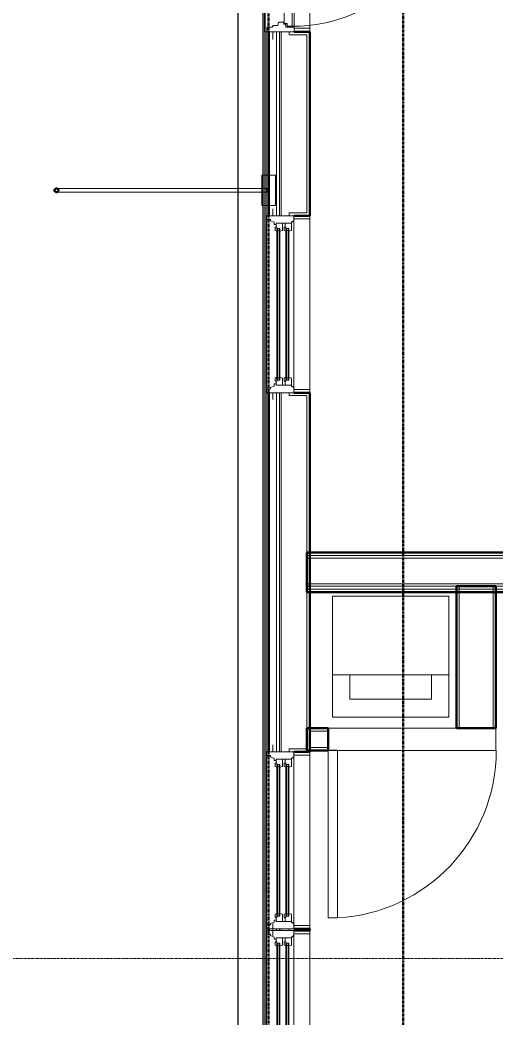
# Model space of a CAD drawing. Header units: inches. Extents: x -4218 to -1830, y 9767 to 12426.
# Drawn here: x -3914 to -3811.9, y 10454.4 to 10668.9 of the extents above; entities that cross this region are included whole.
import ezdxf

# ---------------------------------------------------------------- set-up
doc = ezdxf.new("R2010")
doc.units = ezdxf.units.IN
doc.header["$MEASUREMENT"] = 0
doc.linetypes.add('Dash 1_16_', pattern=[0.125, 0.0625, -0.0625])
doc.linetypes.add('Grid Line 1_2_', pattern=[0.875, 0.5, -0.125, 0.125, -0.125])
for name, color, linetype, lineweight in [('0-1', 7, 'Continuous', 5), ('0-2', 10, 'Continuous', 9), ('A-DOOR-1', 10, 'Continuous', 9), ('A-DOOR-2', 50, 'Continuous', 20), ('A-DOOR-5', 31, 'Continuous', 9), ('A-DOOR-6', 31, 'Continuous', 20), ('A-DOOR-FRAM', 31, 'Continuous', 9), ('A-DOOR-FRAM-4', 31, 'Continuous', 20), ('A-DOOR-GLAZ', 31, 'Continuous', 9), ('A-GLAZ-1', 151, 'Continuous', 9), ('A-GLAZ-2', 151, 'Continuous', 20), ('A-WALL', 113, 'Continuous', 13), ('A-WALL-1', 7, 'Continuous', 50), ('A-WALL-2', 250, 'Continuous', 13), ('A-WALL-3', 10, 'Continuous', 9), ('A-WALL-4', 252, 'Continuous', 9), ('A-WALL-7', 113, 'Continuous', 9), ('A-WALL-8', 113, 'Continuous', 50), ('C-PROP-LINE-1', 91, 'Dash 1_16_', 50), ('I-WALL-1', 7, 'Continuous', 50), ('P-SANR-FIXT-1', 10, 'Continuous', 9), ('S-GRID-1', 1, 'Grid Line 1_2_', 9)]:
    doc.layers.add(name, color=color, linetype=linetype, lineweight=lineweight)

# ---------------------------------------------------------------- blocks, each defined once
blk = doc.blocks.new('SWING - SINGLE - FLUSH - 36_ x 80_ - OFFSET PIVOT DOOR AT MAGIC PAK AND WASHER_DRYER-3199414-BACKGROUND - RCP - 3RD FLOOR')
at = {"layer": 'A-DOOR-1'}
blk.add_arc((18, 2.37), 36.07, 93.1789, 180, dxfattribs=at)
at = {"layer": 'A-DOOR-2'}
for p, q in [((16, 2.37), (16, 38.39)), ((18, 38.39), (16, 38.39)), ((18, 2.37), (18, 38.39)), ((18, 2.37), (16, 2.37))]:
    blk.add_line(p, q, dxfattribs=at)
blk = doc.blocks.new('Stacked Washer and Dryer - 26_x25_ - Private-1352637-BACKGROUND - RCP - 3RD FLOOR')
at = {"layer": 'P-SANR-FIXT-1'}
for p, q in [((26, 12.5), (0, 12.5)), ((0, -12.5), (0, 12.5)), ((16.90625, 12.5), (16.90625, -12.5)), ((26, 12.5), (26, -12.5)), ((16.90625, 8.75), (22.09375, 8.75)), ((22.09375, 8.75), (22.09375, -8.75)), ((22.09375, -8.75), (16.90625, -8.75)), ((0, -12.5), (26, -12.5))]:
    blk.add_line(p, q, dxfattribs=at)
blk = doc.blocks.new('CTR - 1st Phase - Unit Layouts_rvt-1-BACKGROUND - RCP - 3RD FLOOR')
at = {"layer": 'A-WALL-1'}
for p, q in [((-3852.47, 10516.04), (-3852.47, 10516.66)), ((-3852.47, 10516.66), (-3847.87, 10516.66)), ((-3847.87, 10516.66), (-3847.87, 10511.91)), ((-3852.47, 10512.54), (-3852.47, 10516.04)), ((-3852.47, 10511.91), (-3852.47, 10512.54)), ((-3847.87, 10511.91), (-3852.47, 10511.91))]:
    blk.add_line(p, q, dxfattribs=at)
at = {"layer": 'A-WALL-2'}
for p, q in [((-3819.74, 10516.66), (-3819.74, 10547.19)), ((-3812.49, 10516.66), (-3812.49, 10547.19)), ((-3851.85, 10512.54), (-3851.85, 10516.04)), ((-3851.85, 10516.04), (-3847.87, 10516.04)), ((-3851.85, 10512.54), (-3847.87, 10512.54))]:
    blk.add_line(p, q, dxfattribs=at)
at = {"layer": 'A-WALL-3'}
for p, q in [((-3820.37, 10516.66), (-3847.87, 10516.66)), ((-3811.87, 10516.66), (-3811.87, 10511.91)), ((-3847.87, 10511.91), (-3811.87, 10511.91))]:
    blk.add_line(p, q, dxfattribs=at)
at = {"layer": 'A-WALL-4'}
for p, q in [((-3847.87, 10516.66), (-3847.87, 10511.91)), ((-3811.87, 10516.66), (-3820.37, 10516.66))]:
    blk.add_line(p, q, dxfattribs=at)
at = {"layer": 'I-WALL-1'}
for p, q in [((-3820.37, 10516.66), (-3820.37, 10547.19)), ((-3820.37, 10547.19), (-3811.87, 10547.19)), ((-3811.87, 10547.19), (-3811.87, 10516.66)), ((-3811.87, 10516.66), (-3820.37, 10516.66))]:
    blk.add_line(p, q, dxfattribs=at)
at = {"layer": '0-2'}
for name, p, rotation in [('Stacked Washer and Dryer - 26_x25_ - Private-1352637-BACKGROUND - RCP - 3RD FLOOR', (-3834.49, 10545.03), 269.9999999999942), ('SWING - SINGLE - FLUSH - 36_ x 80_ - OFFSET PIVOT DOOR AT MAGIC PAK AND WASHER_DRYER-3199414-BACKGROUND - RCP - 3RD FLOOR', (-3829.87, 10514.29), 180)]:
    blk.add_blockref(name, p, dxfattribs=dict(at, rotation=rotation))
blk = doc.blocks.new('CTR - 1st Phase - Common Walls_rvt-1-BACKGROUND - RCP - 3RD FLOOR')
at = {"layer": 'A-WALL-2'}
for p, q in [((-3852.47, 10553.81), (-3487.3, 10553.81)), ((-3852.47, 10553.19), (-3487.3, 10553.19)), ((-3852.47, 10547.69), (-3487.3, 10547.69)), ((-3852.47, 10547.19), (-3487.3, 10547.19)), ((-3852.47, 10546.56), (-3487.3, 10546.56))]:
    blk.add_line(p, q, dxfattribs=at)
at = {"layer": 'I-WALL-1'}
for p, q in [((-3852.47, 10545.94), (-3852.47, 10554.44)), ((-3852.47, 10554.44), (-3487.3, 10554.44)), ((-3487.3, 10545.94), (-3852.47, 10545.94))]:
    blk.add_line(p, q, dxfattribs=at)
blk = doc.blocks.new('Basic Wall _ EXT - FIBER CEMENT - LARGE - ___-2162461-BACKGROUND - RCP - 3RD FLOOR')
at = {"layer": 'A-WALL-7'}
for p, q in [((-3861.93, 9978.98), (-3861.93, 11995.77)), ((-3861.63, 11995.77), (-3861.63, 10089.2)), ((-3861.63, 11995.77), (-3861.63, 10089.2)), ((-3861.62, 11995.77), (-3861.62, 10089.2)), ((-3861.6, 11995.77), (-3861.6, 10089.2)), ((-3861.6, 11995.77), (-3861.6, 10089.2)), ((-3861.59, 11995.77), (-3861.59, 10089.2)), ((-3859, 10666.33), (-3859, 10626.8)), ((-3859, 10666.33), (-3859, 10626.8)), ((-3858.97, 10626.8), (-3858.97, 10666.33)), ((-3858.97, 10666.33), (-3858.97, 10626.8)), ((-3859, 10588.78), (-3859, 10511.6)), ((-3859, 10588.78), (-3859, 10511.6)), ((-3858.97, 10511.6), (-3858.97, 10588.78)), ((-3858.97, 10588.78), (-3858.97, 10511.6)), ((-3859, 10473.58), (-3859, 10473.21)), ((-3859, 10473.58), (-3859, 10473.21)), ((-3858.97, 10473.2), (-3858.97, 10473.58)), ((-3858.97, 10473.58), (-3858.97, 10473.2))]:
    blk.add_line(p, q, dxfattribs=at)
blk = doc.blocks.new('Basic Wall _ EXT - FIBER CEMENT - SMALL - ___-2145935-BACKGROUND - RCP - 3RD FLOOR')
at = {"layer": 'A-WALL-7'}
for p, q in [((-3867.29, 10735.38), (-3867.29, 10632.64)), ((-3867.29, 10735.38), (-3867.29, 10632.64)), ((-3867.21, 10632.64), (-3867.21, 10735.38)), ((-3867.21, 10735.38), (-3867.21, 10632.64)), ((-3861.25, 10666.33), (-3861.25, 10635.51)), ((-3861.19, 10666.33), (-3861.19, 10635.51)), ((-3860.73, 10666.33), (-3860.73, 10635.51)), ((-3860.73, 10666.33), (-3860.73, 10635.51)), ((-3860.73, 10666.33), (-3860.73, 10635.51)), ((-3858.3, 10666.33), (-3858.3, 10626.8)), ((-3858.3, 10666.33), (-3858.3, 10626.8)), ((-3861.25, 10635.51), (-3861.25, 10635.43)), ((-3861.25, 10635.4), (-3861.25, 10632.64)), ((-3861.19, 10635.51), (-3861.19, 10635.44)), ((-3861.19, 10635.4), (-3861.19, 10632.64)), ((-3860.73, 10635.51), (-3860.73, 10632.62)), ((-3860.73, 10635.51), (-3860.73, 10632.62)), ((-3860.73, 10635.51), (-3860.73, 10632.62)), ((-3867.29, 10632.58), (-3867.29, 10632.53)), ((-3867.29, 10632.58), (-3867.29, 10632.53)), ((-3867.29, 10632.52), (-3867.29, 10632.45)), ((-3867.29, 10632.52), (-3867.29, 10632.45)), ((-3867.29, 10632.44), (-3867.29, 10632.36)), ((-3867.29, 10632.44), (-3867.29, 10632.36)), ((-3867.29, 10632.35), (-3867.29, 10632.27)), ((-3867.29, 10632.35), (-3867.29, 10632.27)), ((-3867.29, 10632.26), (-3867.29, 10632.17)), ((-3867.29, 10632.26), (-3867.29, 10632.17)), ((-3867.29, 10632.16), (-3867.29, 10632.08)), ((-3867.29, 10632.16), (-3867.29, 10632.08)), ((-3867.21, 10632.53), (-3867.21, 10632.58)), ((-3867.21, 10632.58), (-3867.21, 10632.53)), ((-3867.21, 10632.45), (-3867.21, 10632.52)), ((-3867.21, 10632.52), (-3867.21, 10632.45)), ((-3867.21, 10632.36), (-3867.21, 10632.44)), ((-3867.21, 10632.44), (-3867.21, 10632.36)), ((-3867.21, 10632.27), (-3867.21, 10632.35)), ((-3867.21, 10632.35), (-3867.21, 10632.27)), ((-3867.21, 10632.17), (-3867.21, 10632.26)), ((-3867.21, 10632.26), (-3867.21, 10632.17)), ((-3867.21, 10632.08), (-3867.21, 10632.16)), ((-3867.21, 10632.16), (-3867.21, 10632.08)), ((-3861.25, 10632.59), (-3861.25, 10632.53)), ((-3861.25, 10632.53), (-3861.25, 10632.45)), ((-3861.25, 10632.45), (-3861.25, 10632.36)), ((-3861.25, 10632.36), (-3861.25, 10632.26)), ((-3861.25, 10632.26), (-3861.25, 10632.17)), ((-3861.25, 10632.16), (-3861.25, 10632.08)), ((-3861.19, 10632.59), (-3861.19, 10632.53)), ((-3861.19, 10632.53), (-3861.19, 10632.45)), ((-3861.19, 10632.45), (-3861.19, 10632.36)), ((-3861.19, 10632.36), (-3861.19, 10632.26)), ((-3861.19, 10632.26), (-3861.19, 10632.17)), ((-3861.19, 10632.16), (-3861.19, 10632.08)), ((-3860.73, 10632.59), (-3860.73, 10632.53)), ((-3860.73, 10632.59), (-3860.73, 10632.53)), ((-3860.73, 10632.59), (-3860.73, 10632.53)), ((-3860.73, 10632.53), (-3860.73, 10632.45)), ((-3860.73, 10632.53), (-3860.73, 10632.45)), ((-3860.73, 10632.53), (-3860.73, 10632.45)), ((-3860.73, 10632.45), (-3860.73, 10632.36)), ((-3860.73, 10632.45), (-3860.73, 10632.36)), ((-3860.73, 10632.45), (-3860.73, 10632.36)), ((-3860.73, 10632.36), (-3860.73, 10632.26)), ((-3860.73, 10632.36), (-3860.73, 10632.26)), ((-3860.73, 10632.36), (-3860.73, 10632.26)), ((-3860.73, 10632.26), (-3860.73, 10632.17)), ((-3860.73, 10632.26), (-3860.73, 10632.17)), ((-3860.73, 10632.26), (-3860.73, 10632.17)), ((-3860.73, 10632.17), (-3860.73, 10632.08)), ((-3860.73, 10632.17), (-3860.73, 10632.08)), ((-3860.73, 10632.17), (-3860.73, 10632.08)), ((-3867.29, 10632.07), (-3867.29, 10632)), ((-3867.29, 10632.07), (-3867.29, 10632)), ((-3867.29, 10631.99), (-3867.29, 10631.94)), ((-3867.29, 10631.99), (-3867.29, 10631.94)), ((-3867.29, 10631.89), (-3867.29, 10236.93)), ((-3867.29, 10631.89), (-3867.29, 10236.93)), ((-3867.21, 10632), (-3867.21, 10632.07)), ((-3867.21, 10632.07), (-3867.21, 10632)), ((-3867.21, 10631.94), (-3867.21, 10631.99)), ((-3867.21, 10631.99), (-3867.21, 10631.94)), ((-3867.21, 10236.93), (-3867.21, 10631.89)), ((-3867.21, 10631.89), (-3867.21, 10236.93)), ((-3861.25, 10632.07), (-3861.25, 10632.02)), ((-3861.25, 10632), (-3861.25, 10631.94)), ((-3861.25, 10631.89), (-3861.25, 10629.12)), ((-3861.19, 10632.07), (-3861.19, 10632)), ((-3861.19, 10632), (-3861.19, 10631.94)), ((-3861.19, 10631.89), (-3861.19, 10629.12)), ((-3860.73, 10632.07), (-3860.73, 10632)), ((-3860.73, 10632.07), (-3860.73, 10632)), ((-3860.73, 10632.07), (-3860.73, 10632)), ((-3860.73, 10632), (-3860.73, 10631.94)), ((-3860.73, 10632), (-3860.73, 10631.94)), ((-3860.73, 10632), (-3860.73, 10631.94)), ((-3860.73, 10631.87), (-3860.73, 10629.01)), ((-3860.73, 10631.87), (-3860.73, 10629.01)), ((-3860.73, 10631.87), (-3860.73, 10629.01)), ((-3861.25, 10629.09), (-3861.25, 10629.01)), ((-3861.25, 10629.01), (-3861.25, 10358.19)), ((-3861.19, 10629.09), (-3861.19, 10629.01)), ((-3861.19, 10629.01), (-3861.19, 10358.19)), ((-3860.73, 10629.01), (-3860.73, 10626.8)), ((-3860.73, 10629.01), (-3860.73, 10626.8)), ((-3860.73, 10629.01), (-3860.73, 10626.8)), ((-3860.73, 10588.78), (-3860.73, 10511.6)), ((-3860.73, 10588.78), (-3860.73, 10511.6)), ((-3860.73, 10588.78), (-3860.73, 10511.6)), ((-3858.3, 10588.78), (-3858.3, 10511.6)), ((-3858.3, 10588.78), (-3858.3, 10511.6)), ((-3860.73, 10473.58), (-3860.73, 10473.2)), ((-3860.73, 10473.58), (-3860.73, 10473.2)), ((-3860.73, 10473.58), (-3860.73, 10473.2)), ((-3858.3, 10473.58), (-3858.3, 10473.2)), ((-3858.3, 10473.58), (-3858.3, 10473.2))]:
    blk.add_line(p, q, dxfattribs=at)
blk = doc.blocks.new('Window-Double_Hung-Andersen-400_Series-Tilt_Wash - DOUBLE HUNG - COTTAGE - 3RD FLOOR-2888224-BACKGROUND - RCP - 3RD FLOOR')
at = {"layer": 'A-GLAZ-1'}
for p, q in [((-16.29, 2.5), (-15.7, 2.5)), ((-15.82, 2.5), (-15.82, 2.12)), ((-15.7, 2.62), (15.7, 2.62)), ((-15.7, 2.5), (15.7, 2.5)), ((16.29, 2.5), (15.7, 2.5)), ((15.82, 2.5), (15.82, 2.12)), ((-16.29, 2.12), (-15.7, 2.12)), ((-16.29, 0.56), (-15.7, 0.56)), ((-16.29, 0.19), (-15.7, 0.19)), ((-15.82, 0.56), (-15.82, 0.19)), ((-15.7, 2.12), (15.7, 2.12)), ((-15.7, 2), (15.7, 2)), ((-15.7, 0.69), (15.7, 0.69)), ((-15.7, 0.56), (15.7, 0.56)), ((-15.7, 0.19), (15.7, 0.19)), ((-15.7, 0.06), (15.7, 0.06)), ((16.29, 2.12), (15.7, 2.12)), ((16.29, 0.56), (15.7, 0.56)), ((16.29, 0.19), (15.7, 0.19)), ((15.82, 0.56), (15.82, 0.19)), ((18.95, -1.06), (-18.95, -1.06)), ((-18.95, -1.06), (-18.95, -4.44)), ((-18.32, -1.06), (-18.32, -4.44)), ((18.32, -1.06), (18.32, -4.44)), ((18.95, -4.44), (18.95, -1.06)), ((-19.01, -2.44), (-19.01, -3.94)), ((-19.01, -2.44), (-18.95, -2.44)), ((-19.01, -3.94), (-18.95, -3.94)), ((18.95, -2.44), (19.01, -2.44)), ((18.95, -3.94), (19.01, -3.94)), ((19.01, -3.94), (19.01, -2.44)), ((-18.95, -4.44), (18.95, -4.44))]:
    blk.add_line(p, q, dxfattribs=at)
at = {"layer": 'A-GLAZ-2'}
for p, q in [((19.01, 4.81), (-19.01, 4.81)), ((-19.01, 4.81), (-19.01, -1.06)), ((-18.2, 4.81), (-18.2, 4)), ((18.2, 4.81), (18.2, 4)), ((19.01, -1.06), (19.01, 4.81)), ((-19.01, 3.44), (-20.51, 3.44)), ((-18.2, 4), (-17.92, 4)), ((-17.92, 4), (-17.61, 3.19)), ((-17.61, 3.19), (-17.14, 3.19)), ((-17.42, 2.75), (-16.57, 2.75)), ((-17.42, 2.75), (-17.42, -0.56)), ((-17.14, 3.19), (-17.14, 2.75)), ((-15.86, 2.97), (-16.57, 2.97)), ((-16.57, 2.62), (-16.57, 2.97)), ((-15.7, 2.62), (-16.57, 2.62)), ((-16.29, 2.62), (-16.29, 2)), ((-15.86, 2.97), (-15.7, 2.62)), ((15.86, 2.97), (15.7, 2.62)), ((15.7, 2.62), (16.57, 2.62)), ((15.86, 2.97), (16.57, 2.97)), ((16.29, 2.62), (16.29, 2)), ((16.57, 2.62), (16.57, 2.97)), ((17.42, 2.75), (16.57, 2.75)), ((17.14, 3.19), (17.14, 2.75)), ((17.61, 3.19), (17.14, 3.19)), ((17.42, 2.75), (17.42, -0.56)), ((17.92, 4), (17.61, 3.19)), ((18.2, 4), (17.92, 4)), ((19.01, 3.44), (20.51, 3.44)), ((-17.42, 1.37), (-15.86, 1.37)), ((-17.42, 0.81), (-16.57, 0.81)), ((-15.86, 1.03), (-16.57, 1.03)), ((-16.57, 0.69), (-16.57, 1.03)), ((-15.7, 0.69), (-16.57, 0.69)), ((-15.7, 2), (-16.29, 2)), ((-16.29, 0.69), (-16.29, 0.06)), ((-15.7, 0.06), (-16.29, 0.06)), ((-15.86, 1.37), (-15.7, 2)), ((-15.86, 1.03), (-15.7, 0.69)), ((-15.86, -0.56), (-15.7, 0.06)), ((15.7, 2), (16.29, 2)), ((15.86, 1.37), (15.7, 2)), ((15.86, 1.03), (15.7, 0.69)), ((15.7, 0.69), (16.57, 0.69)), ((15.7, 0.06), (16.29, 0.06)), ((15.86, -0.56), (15.7, 0.06)), ((17.42, 1.37), (15.86, 1.37)), ((15.86, 1.03), (16.57, 1.03)), ((16.29, 0.69), (16.29, 0.06)), ((16.57, 0.69), (16.57, 1.03)), ((17.42, 0.81), (16.57, 0.81)), ((-19.01, -1.06), (19.01, -1.06)), ((-17.67, -0.78), (-18, -1.06)), ((-17.67, -0.78), (-17.67, -0.56)), ((-17.67, -0.56), (-15.86, -0.56)), ((17.67, -0.56), (15.86, -0.56)), ((17.67, -0.78), (17.67, -0.56)), ((17.67, -0.78), (18, -1.06))]:
    blk.add_line(p, q, dxfattribs=at)
blk = doc.blocks.new('Walls 60 - Walls 1-2574721-BACKGROUND - RCP - 3RD FLOOR')
at = {"layer": 'A-WALL-7'}
for p, q in [((-3862.1, 10635.51), (-3861.92, 10635.51)), ((-3862.1, 10635.51), (-3862.1, 10629.01)), ((-3862.1, 10632.64), (-3862.1, 10635.51)), ((-3861.74, 10635.51), (-3861.6, 10635.51)), ((-3861.59, 10635.51), (-3860.72, 10635.51)), ((-3860.72, 10635.51), (-3860.56, 10635.51)), ((-3860.47, 10635.51), (-3859.17, 10635.51)), ((-3859.17, 10635.51), (-3859.17, 10635.4)), ((-3859.17, 10633.1), (-3859.17, 10635.51)), ((-3859.17, 10635.4), (-3859.17, 10632.26)), ((-3906.21, 10632.64), (-3862.1, 10632.64)), ((-3862.1, 10632.64), (-3861.92, 10632.64)), ((-3862.1, 10632.53), (-3862.1, 10632.59)), ((-3862.1, 10632.45), (-3862.1, 10632.53)), ((-3862.1, 10632.36), (-3862.1, 10632.45)), ((-3862.1, 10632.26), (-3862.1, 10632.36)), ((-3862.1, 10632.17), (-3862.1, 10632.26)), ((-3862.1, 10632.07), (-3862.1, 10632.16)), ((-3861.74, 10632.64), (-3861.6, 10632.64)), ((-3861.59, 10632.64), (-3860.79, 10632.64)), ((-3859.17, 10632.26), (-3859.17, 10633.1)), ((-3859.17, 10632.26), (-3859.17, 10629.96)), ((-3859.17, 10629.96), (-3859.17, 10632.26)), ((-3862.1, 10631.89), (-3906.21, 10631.89)), ((-3862.1, 10632), (-3862.1, 10632.07)), ((-3862.1, 10631.94), (-3862.1, 10631.99)), ((-3861.92, 10631.89), (-3862.1, 10631.89)), ((-3862.1, 10629.01), (-3862.1, 10631.88)), ((-3861.6, 10631.89), (-3861.74, 10631.89)), ((-3860.79, 10631.89), (-3861.59, 10631.89)), ((-3861.92, 10629.01), (-3862.1, 10629.01)), ((-3861.6, 10629.01), (-3861.74, 10629.01)), ((-3860.72, 10629.01), (-3861.59, 10629.01)), ((-3860.56, 10629.01), (-3860.71, 10629.01)), ((-3859.17, 10629.01), (-3860.47, 10629.01)), ((-3859.17, 10629.96), (-3859.17, 10629.01)), ((-3859.17, 10629.01), (-3859.17, 10629.96))]:
    blk.add_line(p, q, dxfattribs=at)
for start_param, end_param in [(1.310938, 1.569046), (1.572547, 1.830655), (1.049162, 1.307556), (1.834037, 2.092431), (0.787185, 1.046129), (0.524991, 0.784707), (0.262584, 0.523234), (0, 0.261656), (6.072664, 6.283185), (5.497787, 5.953741), (5.238312, 5.452737), (4.974188, 5.140814), (4.2831, 4.45059), (4.531436, 4.893342), (2.095464, 2.354408), (2.356886, 2.616602), (2.698715, 2.879008), (2.879936, 3.119324), (3.141593, 3.352114), (3.456114, 3.926991), (3.971371, 4.185842)]:
    blk.add_ellipse((-3860.79, 10632.26), major_axis=(0, 0.375), ratio=0.86769, start_param=start_param, end_param=end_param, dxfattribs=at)
at = {"layer": 'A-WALL-8', "flags": 128}
for points in [[(-3906.21, 10631.89), (-3906.32, 10631.9), (-3906.41, 10631.93), (-3906.5, 10631.98), (-3906.57, 10632.05), (-3906.62, 10632.13), (-3906.64, 10632.22), (-3906.64, 10632.31), (-3906.62, 10632.4), (-3906.57, 10632.48), (-3906.5, 10632.54), (-3906.41, 10632.59), (-3906.32, 10632.63), (-3906.21, 10632.64)], [(-3906.21, 10632.64), (-3906.11, 10632.63), (-3906.01, 10632.59), (-3905.93, 10632.54), (-3905.86, 10632.48), (-3905.81, 10632.4), (-3905.78, 10632.31), (-3905.78, 10632.22), (-3905.81, 10632.13), (-3905.86, 10632.05), (-3905.93, 10631.98), (-3906.01, 10631.93), (-3906.11, 10631.9), (-3906.21, 10631.89)]]:
    blk.add_lwpolyline(points, dxfattribs=at)
blk = doc.blocks.new('Door-Inswing-Andersen-400_Series-Single - 3_ 0-1_8_ x 6_ 7-1_2_ - 3rd floor-2895869-BACKGROUND - RCP - 3RD FLOOR')
at = {"layer": 'A-DOOR-5'}
blk.add_line((16.87, -0.66), (16.87, -34.41), dxfattribs=at)
blk.add_arc((16.87, -0.66), 33.75, 180, 270, dxfattribs=at)
at = {"layer": 'A-DOOR-6'}
for p, q in [((-16.26, 0.42), (-16.87, 0.41)), ((-16.87, 0.41), (-16.87, -0.66)), ((-16.26, 1.06), (-16.26, 0.42)), ((-16.26, 1.06), (-12.44, 1.06)), ((-13.19, 0.66), (-12.44, 0.66)), ((-13.19, -0.66), (-13.19, 0.66)), ((-12.44, 0.75), (-12.47, 1.06)), ((12.44, 1.06), (-12.44, 1.06)), ((-12.44, 0.66), (-12.44, 0.75)), ((16.26, 1.06), (12.44, 1.06)), ((12.44, 0.75), (12.47, 1.06)), ((12.44, 0.66), (12.44, 0.75)), ((13.19, 0.66), (12.44, 0.66)), ((13.19, -0.66), (13.19, 0.66)), ((16.26, 1.06), (16.26, 0.42)), ((16.26, 0.42), (16.87, 0.41)), ((16.87, 0.41), (16.87, -0.66)), ((-16.87, -0.66), (-12.44, -0.66)), ((-12.44, -0.09), (-13.19, -0.09)), ((-13.19, -0.59), (-12.67, -0.59)), ((-13.19, -0.66), (-13.19, -0.59)), ((-12.67, -0.59), (-12.47, -0.34)), ((-12.47, -0.34), (-12.44, -0.16)), ((-12.44, -0.16), (-12.44, -0.09)), ((12.44, -0.66), (-12.44, -0.66)), ((12.44, -0.09), (13.19, -0.09)), ((12.44, -0.16), (12.44, -0.09)), ((12.47, -0.34), (12.44, -0.16)), ((16.87, -0.66), (12.44, -0.66)), ((12.67, -0.59), (12.47, -0.34)), ((13.19, -0.59), (12.67, -0.59)), ((13.19, -0.66), (13.19, -0.59))]:
    blk.add_line(p, q, dxfattribs=at)
at = {"layer": 'A-DOOR-FRAM'}
for p, q in [((-17.31, -1.13), (-17.94, -1.13)), ((-17.94, -1.13), (-17.94, -4.44)), ((-17.31, -4.44), (-17.31, -1.13)), ((17.94, -1.13), (17.31, -1.13)), ((17.31, -1.13), (17.31, -4.44)), ((17.94, -4.44), (17.94, -1.13)), ((-17.94, -4.44), (-17.31, -4.44)), ((17.31, -4.44), (17.94, -4.44))]:
    blk.add_line(p, q, dxfattribs=at)
at = {"layer": 'A-DOOR-FRAM-4'}
for p, q in [((18.06, 5.09), (-18.06, 5.09)), ((-18.06, 5.09), (-18.06, -1.13)), ((-18.06, 4.75), (-18.06, -1.13)), ((-18.06, 4.75), (-17.03, 4.75)), ((-17.03, 3.63), (-17.03, 4.75)), ((17.03, 3.63), (17.03, 4.75)), ((18.06, 4.75), (17.03, 4.75)), ((18.06, -1.13), (18.06, 5.09)), ((18.06, 4.75), (18.06, -1.13)), ((-19.69, 3.44), (-18.06, 3.44)), ((-16.69, 3.39), (-17.03, 3.63)), ((-16.69, 2.39), (-16.69, 3.39)), ((-16, 2.23), (-16.69, 2.39)), ((-16, 1.09), (-16, 2.23)), ((16, 2.23), (16.69, 2.39)), ((16, 1.09), (16, 2.23)), ((16.69, 3.39), (17.03, 3.63)), ((16.69, 2.39), (16.69, 3.39)), ((19.69, 3.44), (18.06, 3.44)), ((-17.03, 0.66), (-16.45, 0.66)), ((-17.03, -1.13), (-17.03, 0.66)), ((-16.45, 0.66), (-16.45, 1.09)), ((-16.45, 1.09), (-16, 1.09)), ((16.45, 1.09), (16, 1.09)), ((16.45, 0.66), (16.45, 1.09)), ((17.03, 0.66), (16.45, 0.66)), ((17.03, -1.13), (17.03, 0.66)), ((-17.69, -1.13), (-18.06, -1.13)), ((-18.06, -1.13), (18.06, -1.13)), ((-18.06, -1.13), (-17.03, -1.13)), ((18.06, -1.13), (17.03, -1.13))]:
    blk.add_line(p, q, dxfattribs=at)
at = {"layer": 'A-DOOR-GLAZ'}
for p, q in [((-12.44, 0.5), (-13.19, 0.5)), ((-13.19, 0.06), (-12.44, 0.06)), ((-12.98, 0.5), (-12.98, 0.06)), ((12.44, 0.66), (-12.44, 0.66)), ((12.44, 0.5), (-12.44, 0.5)), ((12.44, 0.06), (-12.44, 0.06)), ((12.44, 0.5), (13.19, 0.5)), ((13.19, 0.06), (12.44, 0.06)), ((12.98, 0.5), (12.98, 0.06)), ((12.44, -0.09), (-12.44, -0.09))]:
    blk.add_line(p, q, dxfattribs=at)
blk = doc.blocks.new('Family - ___-2835860-BACKGROUND - RCP - 3RD FLOOR')
at = {"layer": 'C-PROP-LINE-1'}
blk.add_line((-3860.72, 9980.19), (-3860.72, 11434.39), dxfattribs=at)
blk = doc.blocks.new('Family - ___-2835903-BACKGROUND - RCP - 3RD FLOOR')
at = {"layer": 'C-PROP-LINE-1'}
blk.add_line((-3831.82, 10009.09), (-3831.82, 12089.69), dxfattribs=at)
blk = doc.blocks.new('Family - ___-2835932-BACKGROUND - RCP - 3RD FLOOR')
at = {"layer": 'C-PROP-LINE-1'}
blk.add_line((-3860.72, 9980.19), (-3860.72, 12118.59), dxfattribs=at)

msp = doc.modelspace()

# ---------------------------------------------------------------- linework, layer by layer
at = {"layer": 'A-WALL'}
for p, q in [((-3860.47, 10626.8), (-3860.47, 10666.33)), ((-3858.97, 10626.8), (-3858.97, 10666.33)), ((-3857.97, 10626.8), (-3857.97, 10666.33)), ((-3856.29, 10665.7), (-3856.29, 10666.33)), ((-3856.29, 10665.7), (-3852.47, 10665.7)), ((-3852.47, 10665.7), (-3852.47, 10627.43)), ((-3856.29, 10626.8), (-3856.29, 10627.43)), ((-3852.47, 10627.43), (-3856.29, 10627.43)), ((-3860.47, 10511.6), (-3860.47, 10588.78)), ((-3858.97, 10511.6), (-3858.97, 10588.78)), ((-3857.97, 10511.6), (-3857.97, 10588.78)), ((-3856.29, 10588.15), (-3856.29, 10588.78)), ((-3856.29, 10588.15), (-3852.47, 10588.15)), ((-3852.47, 10588.15), (-3852.47, 10512.23)), ((-3856.29, 10511.6), (-3856.29, 10512.23)), ((-3852.47, 10512.23), (-3856.29, 10512.23)), ((-3860.47, 10473.2), (-3860.47, 10473.58)), ((-3858.97, 10473.2), (-3858.97, 10473.58)), ((-3857.97, 10473.2), (-3857.97, 10473.58)), ((-3856.29, 10473.2), (-3856.29, 10473.58))]:
    msp.add_line(p, q, dxfattribs=at)
at = {"layer": 'A-WALL-7'}
for p, q in [((-3851.85, 10667.08), (-3851.85, 10701.7)), ((-3851.85, 10666.45), (-3851.85, 10626.74)), ((-3851.85, 10588.78), (-3851.85, 10588.84)), ((-3851.85, 10511.54), (-3851.85, 10511.6)), ((-3851.85, 10473.58), (-3851.85, 10473.64)), ((-3851.85, 10473.2), (-3851.85, 10473.14))]:
    msp.add_line(p, q, dxfattribs=at)
at = {"layer": 'A-WALL-8'}
for p, q in [((-3860.72, 10626.8), (-3860.72, 10666.33)), ((-3855.16, 10666.33), (-3851.85, 10666.33)), ((-3851.85, 10666.33), (-3851.85, 10626.8)), ((-3851.85, 10626.8), (-3855.22, 10626.8)), ((-3860.72, 10511.6), (-3860.72, 10588.78)), ((-3855.22, 10588.78), (-3851.85, 10588.78)), ((-3851.85, 10588.78), (-3851.85, 10511.6)), ((-3851.85, 10511.6), (-3855.22, 10511.6)), ((-3860.72, 10473.2), (-3860.72, 10473.58)), ((-3855.22, 10473.58), (-3851.85, 10473.58)), ((-3851.85, 10473.58), (-3851.85, 10473.2)), ((-3851.85, 10473.2), (-3855.22, 10473.2))]:
    msp.add_line(p, q, dxfattribs=at)
at = {"layer": 'S-GRID-1'}
msp.add_line((-1830.2, 10467.19), (-4168.71, 10467.19), dxfattribs=at)

# ---------------------------------------------------------------- block references
at = {"layer": '0-1'}
for name in ['CTR - 1st Phase - Unit Layouts_rvt-1-BACKGROUND - RCP - 3RD FLOOR', 'CTR - 1st Phase - Common Walls_rvt-1-BACKGROUND - RCP - 3RD FLOOR']:
    msp.add_blockref(name, (0, 0), dxfattribs=at)
at = {"layer": 'A-DOOR-5', "rotation": 89.99999999999991}
msp.add_blockref('Door-Inswing-Andersen-400_Series-Single - 3_ 0-1_8_ x 6_ 7-1_2_ - 3rd floor-2895869-BACKGROUND - RCP - 3RD FLOOR', (-3856.29, 10684.39), dxfattribs=at)
at = {"layer": 'A-GLAZ-1', "rotation": 89.99999999999991}
for p in [(-3856.29, 10607.79), (-3856.29, 10492.59), (-3856.29, 10454.19)]:
    msp.add_blockref('Window-Double_Hung-Andersen-400_Series-Tilt_Wash - DOUBLE HUNG - COTTAGE - 3RD FLOOR-2888224-BACKGROUND - RCP - 3RD FLOOR', p, dxfattribs=at)
at = {"layer": 'A-WALL-7'}
for name in ['Basic Wall _ EXT - FIBER CEMENT - SMALL - ___-2145935-BACKGROUND - RCP - 3RD FLOOR', 'Basic Wall _ EXT - FIBER CEMENT - LARGE - ___-2162461-BACKGROUND - RCP - 3RD FLOOR', 'Walls 60 - Walls 1-2574721-BACKGROUND - RCP - 3RD FLOOR']:
    msp.add_blockref(name, (0, 0), dxfattribs=at)
at = {"layer": 'C-PROP-LINE-1'}
for name in ['Family - ___-2835860-BACKGROUND - RCP - 3RD FLOOR', 'Family - ___-2835932-BACKGROUND - RCP - 3RD FLOOR', 'Family - ___-2835903-BACKGROUND - RCP - 3RD FLOOR']:
    msp.add_blockref(name, (0, 0), dxfattribs=at)

doc.saveas('drawing.dxf')
